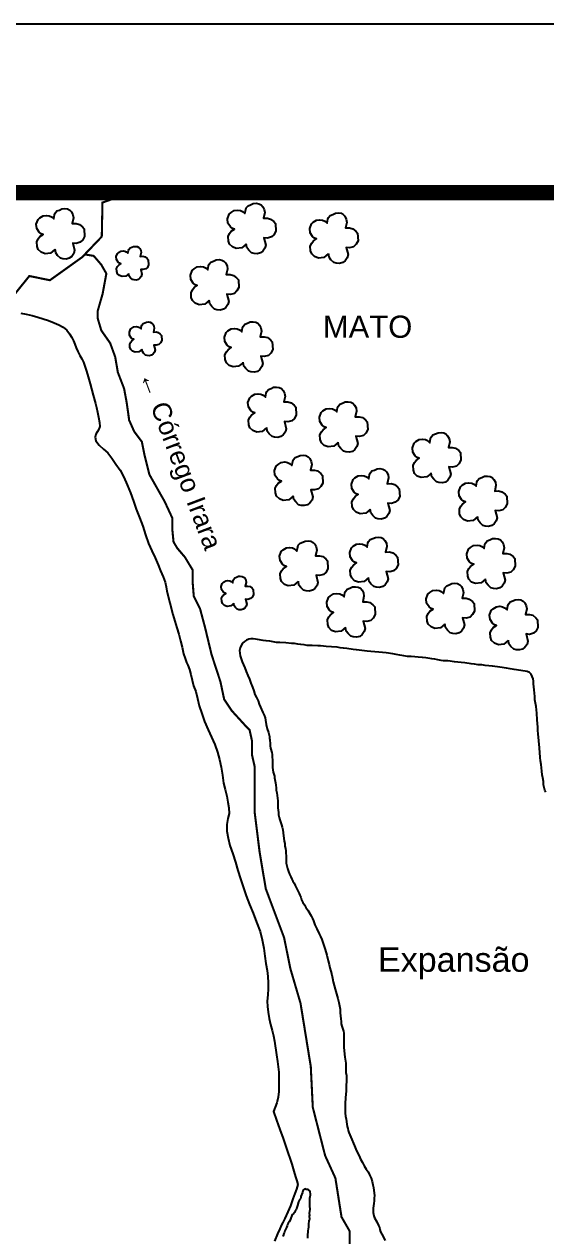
# Model space of a CAD drawing. Header units: inches. Extents: x 729142 to 736360, y 7830028 to 7835131.
# Drawn here: x 731756 to 732508, y 7833383 to 7835131 of the extents above; entities that cross this region are included whole.
import ezdxf
from ezdxf.enums import TextEntityAlignment as Align

# ---------------------------------------------------------------- set-up
doc = ezdxf.new("R2010")
doc.units = ezdxf.units.IN
doc.header["$MEASUREMENT"] = 0
doc.linetypes.add('CONTINUO', pattern=[0])
doc.linetypes.add('LIN0', pattern=[0])
for name, color, linetype in [('0114000387066', 5, 'Continuous'), ('CURSOS D AGUA', 174, 'Continuous'), ('MARGEM', 7, 'CONTINUO'), ('MATO', 7, 'Continuous'), ('TEXTOS', 7, 'Continuous')]:
    doc.layers.add(name, color=color, linetype=linetype)
doc.styles.add('ARIAL', font='arial.ttf', dxfattribs={"height": 10})
doc.styles.add('tGArial11', font='arial.ttf', dxfattribs={"height": 0.0017})

msp = doc.modelspace()

# ---------------------------------------------------------------- linework, layer by layer
at = {"color": 6}
for points in [[(732507.8, 7834023), (732506.6, 7834026.2), (732505.6, 7834029.9), (732504.6, 7834034), (732504.3, 7834038.8), (732503.7, 7834043.8), (732502.7, 7834048.4), (732501.9, 7834053.4), (732501.6, 7834058.4), (732501.1, 7834063.2), (732500.3, 7834068.2), (732499.7, 7834073.2), (732498.8, 7834087.2), (732497.6, 7834097), (732496.6, 7834107.3), (732496.5, 7834112.1), (732496.2, 7834117.1), (732495.3, 7834127.3), (732494.8, 7834137.1), (732494.3, 7834141.9), (732493.7, 7834146.7), (732492.8, 7834151.7), (732492.2, 7834156.5), (732492.1, 7834161.3), (732491.2, 7834170.7), (732490.5, 7834175.2), (732490.2, 7834179.2), (732490.1, 7834183.1), (732489.8, 7834186.8), (732488.4, 7834190.1), (732486.7, 7834193.5), (732484.3, 7834195.7), (732481, 7834197.2), (732471.6, 7834198.8), (732462, 7834200.1), (732456.6, 7834201.1), (732451.3, 7834201.9), (732441.4, 7834203.5), (732431.1, 7834204.7), (732425.8, 7834205.5), (732420.6, 7834206), (732415.4, 7834206.6), (732410.1, 7834207), (732404.9, 7834207.6), (732400, 7834208.1), (732390.9, 7834209.7), (732385.8, 7834210.3), (732376.1, 7834211.2), (732366.6, 7834212.4), (732363.1, 7834212.4), (732360, 7834212.7), (732356.7, 7834213.1), (732352.1, 7834213.9), (732347.9, 7834214.8), (732343.7, 7834215.3), (732334.8, 7834216.9), (732329.8, 7834217.3), (732324, 7834218.1), (732318.8, 7834218.4), (732313.5, 7834219), (732308.3, 7834219), (732302.9, 7834220), (732297.3, 7834220.8), (732292, 7834221.5), (732287.2, 7834222.5), (732277.4, 7834224.1), (732272.3, 7834224.7), (732267.1, 7834225.1), (732261.3, 7834225.4), (732255.5, 7834226), (732250.3, 7834226.4), (732234.9, 7834228.3), (732229.9, 7834229.1), (732220.8, 7834230.3), (732215.9, 7834230.8), (732211.4, 7834231.4), (732206.8, 7834232.2), (732198.6, 7834233), (732190.9, 7834233.5), (732187.1, 7834233.9), (732182.7, 7834234), (732178.9, 7834234.4), (732171, 7834234.5), (732163.5, 7834234.9), (732159.3, 7834235.6), (732154.7, 7834236), (732150.2, 7834236.8), (732145.5, 7834237.4), (732140.9, 7834237.8), (732132.7, 7834238.7), (732124.2, 7834238.8), (732119.6, 7834239.2), (732114.6, 7834240.2), (732109.8, 7834241.2), (732104.8, 7834241.4), (732100.2, 7834242), (732092.2, 7834243.3), (732089.1, 7834244), (732085.7, 7834244.3), (732082.6, 7834244.1), (732079.6, 7834243.8), (732076.3, 7834242.5), (732073.3, 7834240.7), (732070.6, 7834238), (732068.6, 7834234.7), (732067.2, 7834231.2), (732066.3, 7834227.5), (732066.4, 7834223.8), (732067.1, 7834219.8), (732068.4, 7834215.5), (732070.1, 7834211.1), (732073.7, 7834202.5), (732075.7, 7834197.3), (732077.9, 7834191.4), (732080.3, 7834186), (732082.6, 7834180.4), (732084.7, 7834174.7), (732086.7, 7834169.3), (732088.4, 7834164.1), (732090.8, 7834159.5), (732092.8, 7834154.7), (732094.3, 7834150), (732096.2, 7834145.6), (732099.9, 7834138.1), (732101.6, 7834134.2), (732103, 7834130.3), (732103.5, 7834127.2), (732104.8, 7834120.7), (732106.1, 7834114.6), (732108.1, 7834109.1), (732109.3, 7834103.7), (732109.6, 7834101.3), (732109.7, 7834098.7), (732110.4, 7834092.8), (732110.5, 7834089.8), (732111, 7834086.5), (732112.8, 7834080.2), (732113.1, 7834077.6), (732113.3, 7834075), (732113.3, 7834073.2), (732113.4, 7834073), (732113.9, 7834070.4), (732113.9, 7834068.4), (732113.5, 7834066.2), (732113.5, 7834064.1), (732113.8, 7834058.6), (732114.7, 7834051.9), (732115.8, 7834049), (732116.4, 7834046.4), (732116.6, 7834044), (732118, 7834036.8), (732118.7, 7834033.1), (732118.8, 7834029.4), (732119.1, 7834025.9), (732120, 7834022.2), (732120.4, 7834018.3), (732120.7, 7834014.4), (732121.2, 7834010.7), (732121.5, 7834003.9), (732121.4, 7834000.7), (732121.7, 7833997.2), (732122.2, 7833993.7), (732122.5, 7833990.4), (732123.3, 7833986.7), (732124.3, 7833983.2), (732126.9, 7833976.1), (732127.7, 7833972.6), (732128.5, 7833968.7), (732129.2, 7833964.6), (732130.6, 7833952.6), (732131.3, 7833949.1), (732131.7, 7833945.4), (732132.4, 7833941.9), (732132.9, 7833938.8), (732133, 7833936), (732133.6, 7833930.4), (732133.4, 7833928), (732133.4, 7833924.9), (732133.5, 7833921), (732134.3, 7833917.1), (732135.3, 7833913.1), (732136.7, 7833908.8), (732138.2, 7833904.9), (732139.9, 7833901.2), (732141.6, 7833897.8), (732143, 7833894.9), (732144.9, 7833891.9), (732146.6, 7833888.7), (732150.1, 7833880.9), (732152, 7833877.2), (732153, 7833874.6), (732154.4, 7833871.7), (732155.7, 7833868), (732157.6, 7833864.2), (732159.7, 7833860.7), (732161.7, 7833857), (732164.5, 7833853.1), (732169.4, 7833844.9), (732171.3, 7833841.2), (732172.8, 7833837.6), (732173.7, 7833834.9), (732174.7, 7833831.9), (732177.4, 7833826.1), (732181, 7833818.9), (732182.9, 7833814.8), (732184.6, 7833810.5), (732187.4, 7833803.5), (732189.8, 7833796.1), (732192.1, 7833788.3), (732194, 7833779.8), (732195.3, 7833774.8), (732196.5, 7833769.8), (732198, 7833764.8), (732199.3, 7833759.6), (732200.3, 7833754.8), (732201.3, 7833749.6), (732202.4, 7833744.2), (732204.1, 7833738.9), (732205.8, 7833732.4), (732207.8, 7833725.7), (732209.3, 7833720), (732210.3, 7833715), (732211.1, 7833710.2), (732211.5, 7833705), (732212.1, 7833696.1), (732212.6, 7833692.4), (732212.9, 7833688.9), (732213.7, 7833685.8), (732214.7, 7833682.6), (732216.3, 7833678.7), (732216.6, 7833675.4), (732216.4, 7833672.8), (732216.5, 7833669.9), (732216.4, 7833663.2), (732216.7, 7833659.3), (732216.8, 7833654.9), (732218.2, 7833641.2), (732219.5, 7833632.4), (732219.6, 7833627.9), (732219.5, 7833619.1), (732220.2, 7833614.5), (732220.6, 7833609.8), (732220.6, 7833605.2), (732220, 7833601), (732219.8, 7833596.6), (732219.7, 7833591.9), (732219.2, 7833582.7), (732218.4, 7833573.9), (732218.3, 7833569.3), (732218.6, 7833560), (732219.2, 7833556), (732220, 7833551.7), (732221, 7833544.3), (732221.3, 7833541.2), (732222.1, 7833538), (732222.6, 7833535.2), (732223.6, 7833532.3), (732225.3, 7833529.1), (732226.7, 7833525.6), (732231.8, 7833513.3), (732233.8, 7833508.2), (732236.2, 7833503.1), (732238.6, 7833498.7), (732240.8, 7833493.7), (732243.4, 7833489), (732246.1, 7833484.2), (732248.8, 7833479.7), (732251.6, 7833475.6), (732253.8, 7833471.2), (732255.9, 7833466.5), (732257.4, 7833461.7), (732258.4, 7833457.1), (732259.3, 7833452.8), (732260, 7833448.6), (732260.6, 7833441.4), (732260.5, 7833437.5), (732260.3, 7833434), (732259.9, 7833430.1), (732258.8, 7833423.1), (732258.7, 7833417), (732259.2, 7833414.4), (732259.9, 7833412.2), (732260.9, 7833409.4), (732264, 7833403.7), (732266.7, 7833398.1), (732267.9, 7833395.3), (732268.5, 7833392.5), (732269.5, 7833389.2), (732271.4, 7833385.7), (732276, 7833376.6)], [(732164.7, 7833380.1), (732164.6, 7833384), (732164.6, 7833386.2), (732165, 7833388.2), (732165, 7833390.1), (732165.6, 7833393.8), (732166.1, 7833395.8), (732166, 7833397.6), (732166, 7833401), (732166.4, 7833404.1), (732166.8, 7833405.8), (732167.3, 7833407.2), (732167.2, 7833411.7), (732167.4, 7833413.1), (732167.1, 7833415), (732167.5, 7833419.4), (732167.8, 7833421.1), (732167.9, 7833422.9), (732167.7, 7833424.7), (732167.4, 7833426.6), (732167.6, 7833428.4), (732167.4, 7833430.7), (732167.5, 7833435.8), (732167.7, 7833437.9), (732168.1, 7833439.3), (732168.3, 7833442.3), (732168.7, 7833444.1), (732168, 7833446.9), (732167.3, 7833448.2), (732165.6, 7833449.5), (732164.2, 7833450.3), (732162.6, 7833450.3), (732161.2, 7833450.9), (732158.1, 7833449.2), (732157.4, 7833448), (732156.8, 7833445.7), (732154.5, 7833440.2), (732154.4, 7833438.8), (732153.9, 7833436.7), (732152.6, 7833435.1), (732151, 7833432.2), (732149.7, 7833427.2), (732148.3, 7833422.6), (732147.6, 7833421), (732146.5, 7833418.9), (732145.2, 7833416.9), (732143.8, 7833415.1), (732142.7, 7833414), (732141.7, 7833412.5), (732140.2, 7833408.7), (732139, 7833405.9), (732137.5, 7833403.7), (732136.3, 7833401.5), (732135.4, 7833399.5), (732134.8, 7833397.7), (732133.9, 7833395.3), (732131.6, 7833390.7), (732130.9, 7833388.7), (732130, 7833386.8), (732128.9, 7833383.5), (732128.2, 7833382.3)]]:
    msp.add_lwpolyline(points, dxfattribs=at)
at = {"layer": '0114000387066', "color": 94, "ltscale": 0.1}
msp.add_lwpolyline([(731750.8, 7834713.8), (731758.6, 7834712.6), (731767.1, 7834710.6), (731775.3, 7834708.4), (731783.1, 7834706), (731790.8, 7834703.2), (731798.6, 7834700.3), (731805.6, 7834697.3), (731812, 7834693.8), (731817.1, 7834689.4), (731821, 7834684.3), (731824.3, 7834678.9), (731826.6, 7834674.1), (731828.7, 7834669.3), (731830.4, 7834664.1), (731833, 7834658.6), (731835.9, 7834652.9), (731838.5, 7834648.2), (731840.9, 7834643.2), (731843, 7834637.6), (731845, 7834631.6), (731847.1, 7834625.4), (731848.9, 7834618.6), (731850.7, 7834612), (731855.3, 7834595.7), (731858.6, 7834583.9), (731860.1, 7834578.1), (731861.5, 7834571.2), (731862.9, 7834563.8), (731864, 7834556.5), (731864.5, 7834550.4), (731863.4, 7834546.9), (731861.3, 7834543.3), (731858.8, 7834539.7), (731858, 7834535.1), (731859.1, 7834529.9), (731863.9, 7834523.8), (731869.8, 7834518.1), (731876.3, 7834512.7), (731882.1, 7834504.7), (731888, 7834496.4), (731894, 7834487.6), (731899.2, 7834477.5), (731904.1, 7834466.6), (731908.8, 7834454.7), (731913.3, 7834442.9), (731917.3, 7834431.4), (731921.8, 7834419.3), (731926.5, 7834407), (731930.6, 7834394.1), (731934.9, 7834381.9), (731939.8, 7834371.2), (731944.3, 7834361), (731948.7, 7834351), (731952.4, 7834342.3), (731955.9, 7834333.9), (731958.7, 7834326.2), (731960.3, 7834319.5), (731961.3, 7834313.2), (731965.5, 7834296.2), (731969.9, 7834279.4), (731972.8, 7834269.6), (731975.8, 7834260.3), (731978.6, 7834251), (731981, 7834241.6), (731983.2, 7834232.2), (731985.3, 7834222.9), (731987.7, 7834216), (731989.9, 7834210.1), (731991.8, 7834206.2), (731993.8, 7834200), (731995.7, 7834192.7), (731997.7, 7834184.6), (732000, 7834176.5), (732003.1, 7834168.2), (732005.7, 7834158.4), (732008, 7834147.8), (732011.6, 7834136.6), (732015.8, 7834125.1), (732020.9, 7834113.2), (732025.8, 7834102.3), (732030.5, 7834091.9), (732034.2, 7834080.9), (732037.4, 7834070.1), (732039.7, 7834059.4), (732041.6, 7834047.9), (732043.2, 7834036.1), (732045.6, 7834026.8), (732047.7, 7834017.6), (732049.4, 7834008.7), (732050.5, 7834000.4), (732051.2, 7833992.5), (732049.2, 7833985), (732047.9, 7833976.7), (732047.8, 7833966.9), (732049.6, 7833956.7), (732052.3, 7833946.2), (732056.3, 7833934.3), (732060.1, 7833922.3), (732063.6, 7833910), (732067.5, 7833898.2), (732071.6, 7833886.7), (732075.8, 7833873.9), (732080.4, 7833861.1), (732085.8, 7833848.5), (732090.8, 7833835.5), (732095.7, 7833822.4), (732098.6, 7833810), (732101.1, 7833798), (732102.7, 7833786.7), (732104.3, 7833776.1), (732106.1, 7833765.9), (732107, 7833757.1), (732107.5, 7833748.2), (732107.5, 7833739.5), (732107, 7833730.7), (732106.2, 7833722), (732106.6, 7833714.3), (732107.4, 7833706), (732108.9, 7833696.6), (732110.9, 7833687.9), (732113.2, 7833679.6), (732114.9, 7833671.6), (732116.6, 7833663.9), (732119.6, 7833644.6), (732120.8, 7833634.7), (732121.7, 7833627.1), (732122.6, 7833619.3), (732122.9, 7833611.1), (732123, 7833602.1), (732122.7, 7833591.4), (732121.7, 7833583.5), (732120.4, 7833577), (732119.9, 7833575), (732115.2, 7833562.7), (732119.7, 7833549.9), (732124.2, 7833536.9), (732129, 7833523.8), (732133.5, 7833510.6), (732141.5, 7833486.6), (732144.7, 7833476.6), (732146.9, 7833468.5), (732148.7, 7833462.5), (732150.4, 7833457.5), (732148.3, 7833450.7), (732146.1, 7833444.3), (732143.1, 7833436.8), (732139.6, 7833426.8), (732135.9, 7833418), (732131.6, 7833408.4), (732128.4, 7833402.5), (732126.5, 7833399), (732124.1, 7833393.5), (732120.8, 7833386), (732116.7, 7833375.7)], dxfattribs=at)
at = {"layer": 'CURSOS D AGUA', "color": 174, "ltscale": 0.75, "const_width": 3}
for points in [[(731743, 7834742.7), (731763, 7834767.6), (731792.7, 7834761.5), (731839.1, 7834794.7), (731867.5, 7834824.4), (731868.5, 7834873.5), (731899.6, 7834884.6), (731908.8, 7834896.8)], [(732225, 7833360.5), (732225, 7833390), (732213.2, 7833410.6), (732204.4, 7833466.6), (732189.6, 7833499), (732171.8, 7833568.6), (732168.9, 7833627.5), (732154.1, 7833718.8), (732139.4, 7833768.9), (732130.5, 7833813.1), (732104, 7833883.9), (732095.1, 7833936.9), (732087.9, 7833994.7), (732087.9, 7834034.8), (732087.9, 7834060.3), (732084.2, 7834076.7), (732084.2, 7834096.8), (732080.6, 7834113.2), (732073.3, 7834120.5), (732055, 7834140.6), (732044, 7834157), (732038.6, 7834182.5), (732025.8, 7834221.7), (732016.6, 7834260), (732009.3, 7834287.4), (732000.2, 7834305.6), (731998.4, 7834327.5), (731998.4, 7834343.9), (731987.4, 7834362.1), (731976.5, 7834374.9), (731971, 7834384), (731969.2, 7834402.2), (731969.2, 7834418.6), (731958.2, 7834442.3), (731936.2, 7834481.2), (731928.9, 7834510.4), (731925.3, 7834528.6), (731914.3, 7834543.2), (731907, 7834559.6), (731903.4, 7834585.1), (731899.7, 7834605.2), (731890.6, 7834628.9), (731886.9, 7834650.8), (731879.6, 7834670.8), (731866.8, 7834689.1), (731861.4, 7834707.3), (731861.4, 7834716.4), (731868.7, 7834741.9), (731874.1, 7834771.1), (731866.8, 7834783.9), (731855.9, 7834796.6), (731843, 7834798.8)]]:
    msp.add_lwpolyline(points, dxfattribs=at)
at = {"layer": 'MARGEM', "color": 174, "linetype": 'LIN0', "flags": 128}
msp.add_lwpolyline([(736359.5, 7835130.7), (729142.4, 7835130.7), (729142.4, 7830027.7), (736359.5, 7830027.7)], close=True, dxfattribs=at)
at = {"layer": 'MARGEM', "color": 174, "linetype": 'LIN0', "const_width": 22.1, "flags": 128}
msp.add_lwpolyline([(736116.5, 7834887.7), (729385.4, 7834887.7), (729385.4, 7830270.7), (736116.5, 7830270.7)], close=True, dxfattribs=at)
at = {"layer": 'MATO', "color": 94, "linetype": 'CONTINUO'}
for points in [[(732075.7, 7834813.5, -560.1), (732069.4, 7834808.2, -560.1), (732061.5, 7834807.3, -560.1), (732055.8, 7834809.5, -560.1), (732051.7, 7834813.4, -560.1), (732050.1, 7834818, -560.1), (732049.6, 7834824.7, -560.1), (732051.8, 7834828.9, -560.1), (732054.1, 7834832.1, -560.1), (732058.7, 7834835.2, -560.1), (732055.8, 7834836.1, -560.1), (732052.9, 7834838.5, -560.1), (732049.5, 7834843.8, -560.1), (732048.9, 7834850.2, -560.1), (732051.3, 7834856.8, -560.1), (732053.9, 7834859.2, -560.1), (732058.6, 7834862.1, -560.1), (732063.5, 7834862.7, -560.1), (732067.4, 7834862.2, -560.1), (732070.5, 7834860.7, -560.1), (732074, 7834857.7, -560.1), (732075, 7834863.5, -560.1), (732075.8, 7834865.8, -560.1), (732078.4, 7834869, -560.1), (732082.2, 7834870.4, -560.1), (732085.9, 7834872.1, -560.1), (732090, 7834872.5, -560.1), (732094, 7834871.9, -560.1), (732097.2, 7834870.2, -560.1), (732099.6, 7834867.6, -560.1), (732101.6, 7834863.5, -560.1), (732102.5, 7834859, -560.1), (732100.6, 7834850.8, -560.1), (732106.3, 7834850.9, -560.1), (732111, 7834849.8, -560.1), (732115.4, 7834846.3, -560.1), (732117.9, 7834843.4, -560.1), (732118.6, 7834832.2, -560.1), (732115.8, 7834827.2, -560.1), (732112.2, 7834823.9, -560.1), (732106.4, 7834822.3, -560.1), (732101.4, 7834822.8, -560.1), (732104.1, 7834812.3, -560.1), (732102.8, 7834807.8, -560.1), (732099.8, 7834803.6, -560.1), (732096.5, 7834800.9, -560.1), (732091.7, 7834799.8, -560.1), (732087.1, 7834800, -560.1), (732083.5, 7834801, -560.1), (732079.5, 7834805, -560.1), (732076.7, 7834808.6, -560.1), (732075.9, 7834814, -560.1)], [(731800, 7834805.8, -560.1), (731793.7, 7834800.6, -560.1), (731785.7, 7834799.6, -560.1), (731780, 7834801.8, -560.1), (731776, 7834805.8, -560.1), (731774.3, 7834810.4, -560.1), (731773.9, 7834817.1, -560.1), (731776, 7834821.3, -560.1), (731778.3, 7834824.4, -560.1), (731782.9, 7834827.5, -560.1), (731780, 7834828.5, -560.1), (731777.1, 7834830.9, -560.1), (731773.7, 7834836.2, -560.1), (731773.1, 7834842.6, -560.1), (731775.6, 7834849.2, -560.1), (731778.1, 7834851.6, -560.1), (731782.8, 7834854.4, -560.1), (731787.8, 7834855.1, -560.1), (731791.7, 7834854.5, -560.1), (731794.8, 7834853.1, -560.1), (731798.2, 7834850, -560.1), (731799.2, 7834855.9, -560.1), (731800.1, 7834858.2, -560.1), (731802.6, 7834861.4, -560.1), (731806.4, 7834862.8, -560.1), (731810.1, 7834864.4, -560.1), (731814.3, 7834864.8, -560.1), (731818.2, 7834864.3, -560.1), (731821.4, 7834862.6, -560.1), (731823.8, 7834860, -560.1), (731825.9, 7834855.9, -560.1), (731826.7, 7834851.3, -560.1), (731824.8, 7834843.2, -560.1), (731830.5, 7834843.3, -560.1), (731835.2, 7834842.1, -560.1), (731839.7, 7834838.6, -560.1), (731842.2, 7834835.8, -560.1), (731842.8, 7834824.6, -560.1), (731840.1, 7834819.6, -560.1), (731836.4, 7834816.2, -560.1), (731830.7, 7834814.7, -560.1), (731825.6, 7834815.1, -560.1), (731828.3, 7834804.7, -560.1), (731827.1, 7834800.2, -560.1), (731824.1, 7834795.9, -560.1), (731820.7, 7834793.3, -560.1), (731816, 7834792.1, -560.1), (731811.3, 7834792.4, -560.1), (731807.8, 7834793.4, -560.1), (731803.8, 7834797.4, -560.1), (731801, 7834800.9, -560.1), (731800.2, 7834806.4, -560.1)], [(732194.2, 7834799.5, -560.1), (732187.9, 7834794.3, -560.1), (732179.9, 7834793.3, -560.1), (732174.3, 7834795.6, -560.1), (732170.2, 7834799.5, -560.1), (732168.6, 7834804.1, -560.1), (732168.1, 7834810.8, -560.1), (732170.3, 7834815, -560.1), (732172.6, 7834818.1, -560.1), (732177.2, 7834821.3, -560.1), (732174.2, 7834822.2, -560.1), (732171.4, 7834824.6, -560.1), (732168, 7834829.9, -560.1), (732167.4, 7834836.3, -560.1), (732169.8, 7834842.9, -560.1), (732172.4, 7834845.3, -560.1), (732177.1, 7834848.1, -560.1), (732182, 7834848.8, -560.1), (732185.9, 7834848.2, -560.1), (732189, 7834846.8, -560.1), (732192.4, 7834843.7, -560.1), (732193.5, 7834849.6, -560.1), (732194.3, 7834851.9, -560.1), (732196.9, 7834855.1, -560.1), (732200.7, 7834856.5, -560.1), (732204.4, 7834858.1, -560.1), (732208.5, 7834858.5, -560.1), (732212.5, 7834858, -560.1), (732215.7, 7834856.3, -560.1), (732218, 7834853.7, -560.1), (732220.1, 7834849.6, -560.1), (732220.9, 7834845, -560.1), (732219, 7834836.9, -560.1), (732224.8, 7834837, -560.1), (732229.5, 7834835.8, -560.1), (732233.9, 7834832.3, -560.1), (732236.4, 7834829.5, -560.1), (732237.1, 7834818.3, -560.1), (732234.3, 7834813.3, -560.1), (732230.7, 7834809.9, -560.1), (732224.9, 7834808.4, -560.1), (732219.9, 7834808.8, -560.1), (732222.6, 7834798.4, -560.1), (732221.3, 7834793.9, -560.1), (732218.3, 7834789.7, -560.1), (732215, 7834787, -560.1), (732210.2, 7834785.8, -560.1), (732205.5, 7834786.1, -560.1), (732202, 7834787.1, -560.1), (732198, 7834791.1, -560.1), (732195.2, 7834794.7, -560.1), (732194.4, 7834800.1, -560.1)], [(731906.4, 7834770.9, 0), (731902.2, 7834767.4, 0), (731896.8, 7834766.7, 0), (731893, 7834768.2, 0), (731890.3, 7834770.9, 0), (731889.2, 7834773.9, 0), (731888.9, 7834778.4, 0), (731890.3, 7834781.3, 0), (731891.9, 7834783.4, 0), (731895, 7834785.4, 0), (731893, 7834786.1, 0), (731891.1, 7834787.7, 0), (731888.8, 7834791.2, 0), (731888.4, 7834795.5, 0), (731890, 7834799.9, 0), (731891.7, 7834801.5, 0), (731894.9, 7834803.5, 0), (731898.2, 7834803.9, 0), (731900.8, 7834803.5, 0), (731902.9, 7834802.6, 0), (731905.2, 7834800.5, 0), (731905.9, 7834804.4, 0), (731906.5, 7834806, 0), (731908.2, 7834808.1, 0), (731910.7, 7834809.1, 0), (731913.2, 7834810.2, 0), (731916, 7834810.4, 0), (731918.6, 7834810, 0), (731920.7, 7834808.9, 0), (731922.3, 7834807.2, 0), (731923.7, 7834804.4, 0), (731924.3, 7834801.4, 0), (731923, 7834795.9, 0), (731926.8, 7834796, 0), (731930, 7834795.2, 0), (731933, 7834792.9, 0), (731934.6, 7834791, 0), (731935.1, 7834783.5, 0), (731933.2, 7834780.1, 0), (731930.8, 7834777.9, 0), (731926.9, 7834776.8, 0), (731923.6, 7834777.1, 0), (731925.4, 7834770.1, 0), (731924.5, 7834767.1, 0), (731922.5, 7834764.3, 0), (731920.3, 7834762.5, 0), (731917.1, 7834761.7, 0), (731914, 7834761.9, 0), (731911.6, 7834762.6, 0), (731908.9, 7834765.2, 0), (731907.1, 7834767.6, 0), (731906.5, 7834771.3, 0)], [(732022.3, 7834732.2, -560.1), (732016, 7834726.9, -560.1), (732008, 7834726, -560.1), (732002.3, 7834728.2, -560.1), (731998.3, 7834732.2, -560.1), (731996.6, 7834736.7, -560.1), (731996.2, 7834743.4, -560.1), (731998.4, 7834747.7, -560.1), (732000.7, 7834750.8, -560.1), (732005.2, 7834753.9, -560.1), (732002.3, 7834754.9, -560.1), (731999.4, 7834757.2, -560.1), (731996, 7834762.6, -560.1), (731995.4, 7834768.9, -560.1), (731997.9, 7834775.6, -560.1), (732000.5, 7834777.9, -560.1), (732005.1, 7834780.8, -560.1), (732010.1, 7834781.5, -560.1), (732014, 7834780.9, -560.1), (732017.1, 7834779.5, -560.1), (732020.5, 7834776.4, -560.1), (732021.5, 7834782.2, -560.1), (732022.4, 7834784.6, -560.1), (732025, 7834787.8, -560.1), (732028.7, 7834789.2, -560.1), (732032.4, 7834790.8, -560.1), (732036.6, 7834791.2, -560.1), (732040.5, 7834790.6, -560.1), (732043.7, 7834789, -560.1), (732046.1, 7834786.4, -560.1), (732048.2, 7834782.3, -560.1), (732049, 7834777.7, -560.1), (732047.1, 7834769.6, -560.1), (732052.8, 7834769.7, -560.1), (732057.5, 7834768.5, -560.1), (732062, 7834765, -560.1), (732064.5, 7834762.2, -560.1), (732065.1, 7834751, -560.1), (732062.4, 7834746, -560.1), (732058.7, 7834742.6, -560.1), (732053, 7834741.1, -560.1), (732047.9, 7834741.5, -560.1), (732050.6, 7834731, -560.1), (732049.4, 7834726.6, -560.1), (732046.4, 7834722.3, -560.1), (732043, 7834719.7, -560.1), (732038.3, 7834718.5, -560.1), (732033.6, 7834718.8, -560.1), (732030.1, 7834719.8, -560.1), (732026.1, 7834723.8, -560.1), (732023.3, 7834727.3, -560.1), (732022.5, 7834732.8, -560.1)], [(731925.3, 7834661.8, 0), (731921.1, 7834658.3, 0), (731915.7, 7834657.7, 0), (731911.9, 7834659.1, 0), (731909.2, 7834661.8, 0), (731908.1, 7834664.8, 0), (731907.8, 7834669.3, 0), (731909.2, 7834672.2, 0), (731910.8, 7834674.3, 0), (731913.9, 7834676.4, 0), (731911.9, 7834677, 0), (731910, 7834678.6, 0), (731907.7, 7834682.2, 0), (731907.3, 7834686.4, 0), (731908.9, 7834690.9, 0), (731910.7, 7834692.5, 0), (731913.8, 7834694.4, 0), (731917.1, 7834694.8, 0), (731919.7, 7834694.4, 0), (731921.8, 7834693.5, 0), (731924.1, 7834691.4, 0), (731924.8, 7834695.3, 0), (731925.4, 7834696.9, 0), (731927.1, 7834699.1, 0), (731929.6, 7834700, 0), (731932.1, 7834701.1, 0), (731934.9, 7834701.3, 0), (731937.5, 7834701, 0), (731939.7, 7834699.8, 0), (731941.2, 7834698.1, 0), (731942.6, 7834695.4, 0), (731943.2, 7834692.3, 0), (731941.9, 7834686.8, 0), (731945.7, 7834686.9, 0), (731948.9, 7834686.1, 0), (731951.9, 7834683.8, 0), (731953.5, 7834681.9, 0), (731954, 7834674.4, 0), (731952.1, 7834671, 0), (731949.7, 7834668.8, 0), (731945.8, 7834667.8, 0), (731942.5, 7834668.1, 0), (731944.3, 7834661, 0), (731943.4, 7834658, 0), (731941.4, 7834655.2, 0), (731939.2, 7834653.4, 0), (731936, 7834652.6, 0), (731932.9, 7834652.8, 0), (731930.5, 7834653.5, 0), (731927.8, 7834656.2, 0), (731926, 7834658.5, 0), (731925.4, 7834662.2, 0)], [(732071.2, 7834642.6, -560.1), (732064.9, 7834637.4, -560.1), (732057, 7834636.4, -560.1), (732051.3, 7834638.7, -560.1), (732047.2, 7834642.6, -560.1), (732045.6, 7834647.2, -560.1), (732045.1, 7834653.9, -560.1), (732047.3, 7834658.1, -560.1), (732049.6, 7834661.2, -560.1), (732054.2, 7834664.4, -560.1), (732051.3, 7834665.3, -560.1), (732048.4, 7834667.7, -560.1), (732045, 7834673, -560.1), (732044.4, 7834679.4, -560.1), (732046.8, 7834686, -560.1), (732049.4, 7834688.4, -560.1), (732054.1, 7834691.2, -560.1), (732059, 7834691.9, -560.1), (732062.9, 7834691.3, -560.1), (732066, 7834689.9, -560.1), (732069.5, 7834686.9, -560.1), (732070.5, 7834692.7, -560.1), (732071.4, 7834695, -560.1), (732073.9, 7834698.2, -560.1), (732077.7, 7834699.6, -560.1), (732081.4, 7834701.3, -560.1), (732085.6, 7834701.6, -560.1), (732089.5, 7834701.1, -560.1), (732092.7, 7834699.4, -560.1), (732095.1, 7834696.8, -560.1), (732097.1, 7834692.7, -560.1), (732098, 7834688.1, -560.1), (732096.1, 7834680, -560.1), (732101.8, 7834680.1, -560.1), (732106.5, 7834679, -560.1), (732110.9, 7834675.4, -560.1), (732113.4, 7834672.6, -560.1), (732114.1, 7834661.4, -560.1), (732111.3, 7834656.4, -560.1), (732107.7, 7834653, -560.1), (732101.9, 7834651.5, -560.1), (732096.9, 7834651.9, -560.1), (732099.6, 7834641.5, -560.1), (732098.3, 7834637, -560.1), (732095.3, 7834632.8, -560.1), (732092, 7834630.1, -560.1), (732087.3, 7834628.9, -560.1), (732082.6, 7834629.2, -560.1), (732079, 7834630.2, -560.1), (732075, 7834634.2, -560.1), (732072.3, 7834637.8, -560.1), (732071.4, 7834643.2, -560.1)], [(732105.2, 7834548.5, -560.1), (732098.9, 7834543.3, -560.1), (732090.9, 7834542.4, -560.1), (732085.2, 7834544.6, -560.1), (732081.2, 7834548.5, -560.1), (732079.5, 7834553.1, -560.1), (732079.1, 7834559.8, -560.1), (732081.2, 7834564, -560.1), (732083.5, 7834567.1, -560.1), (732088.1, 7834570.3, -560.1), (732085.2, 7834571.2, -560.1), (732082.3, 7834573.6, -560.1), (732078.9, 7834578.9, -560.1), (732078.3, 7834585.3, -560.1), (732080.8, 7834591.9, -560.1), (732083.3, 7834594.3, -560.1), (732088, 7834597.1, -560.1), (732092.9, 7834597.8, -560.1), (732096.9, 7834597.2, -560.1), (732100, 7834595.8, -560.1), (732103.4, 7834592.8, -560.1), (732104.4, 7834598.6, -560.1), (732105.3, 7834600.9, -560.1), (732107.8, 7834604.1, -560.1), (732111.6, 7834605.5, -560.1), (732115.3, 7834607.2, -560.1), (732119.5, 7834607.5, -560.1), (732123.4, 7834607, -560.1), (732126.6, 7834605.3, -560.1), (732129, 7834602.7, -560.1), (732131.1, 7834598.6, -560.1), (732131.9, 7834594, -560.1), (732130, 7834585.9, -560.1), (732135.7, 7834586, -560.1), (732140.4, 7834584.9, -560.1), (732144.9, 7834581.3, -560.1), (732147.3, 7834578.5, -560.1), (732148, 7834567.3, -560.1), (732145.3, 7834562.3, -560.1), (732141.6, 7834558.9, -560.1), (732135.9, 7834557.4, -560.1), (732130.8, 7834557.9, -560.1), (732133.5, 7834547.4, -560.1), (732132.3, 7834542.9, -560.1), (732129.2, 7834538.7, -560.1), (732125.9, 7834536, -560.1), (732121.2, 7834534.8, -560.1), (732116.5, 7834535.1, -560.1), (732113, 7834536.1, -560.1), (732108.9, 7834540.1, -560.1), (732106.2, 7834543.7, -560.1), (732105.3, 7834549.1, -560.1)], [(732208.2, 7834527.3, -560.1), (732202, 7834522, -560.1), (732194, 7834521.1, -560.1), (732188.3, 7834523.3, -560.1), (732184.3, 7834527.2, -560.1), (732182.6, 7834531.8, -560.1), (732182.1, 7834538.5, -560.1), (732184.3, 7834542.7, -560.1), (732186.6, 7834545.9, -560.1), (732191.2, 7834549, -560.1), (732188.3, 7834549.9, -560.1), (732185.4, 7834552.3, -560.1), (732182, 7834557.6, -560.1), (732181.4, 7834564, -560.1), (732183.8, 7834570.6, -560.1), (732186.4, 7834573, -560.1), (732191.1, 7834575.9, -560.1), (732196, 7834576.5, -560.1), (732200, 7834576, -560.1), (732203.1, 7834574.5, -560.1), (732206.5, 7834571.5, -560.1), (732207.5, 7834577.3, -560.1), (732208.4, 7834579.6, -560.1), (732210.9, 7834582.8, -560.1), (732214.7, 7834584.2, -560.1), (732218.4, 7834585.9, -560.1), (732222.6, 7834586.3, -560.1), (732226.5, 7834585.7, -560.1), (732229.7, 7834584, -560.1), (732232.1, 7834581.4, -560.1), (732234.2, 7834577.3, -560.1), (732235, 7834572.8, -560.1), (732233.1, 7834564.6, -560.1), (732238.8, 7834564.7, -560.1), (732243.5, 7834563.6, -560.1), (732248, 7834560.1, -560.1), (732250.4, 7834557.2, -560.1), (732251.1, 7834546, -560.1), (732248.3, 7834541, -560.1), (732244.7, 7834537.7, -560.1), (732239, 7834536.1, -560.1), (732233.9, 7834536.6, -560.1), (732236.6, 7834526.1, -560.1), (732235.4, 7834521.6, -560.1), (732232.3, 7834517.4, -560.1), (732229, 7834514.7, -560.1), (732224.3, 7834513.6, -560.1), (732219.6, 7834513.8, -560.1), (732216.1, 7834514.8, -560.1), (732212, 7834518.8, -560.1), (732209.3, 7834522.4, -560.1), (732208.4, 7834527.8, -560.1)], [(732342.5, 7834483, -560.1), (732336.2, 7834477.8, -560.1), (732328.2, 7834476.8, -560.1), (732322.5, 7834479, -560.1), (732318.5, 7834483, -560.1), (732316.8, 7834487.5, -560.1), (732316.4, 7834494.3, -560.1), (732318.5, 7834498.5, -560.1), (732320.8, 7834501.6, -560.1), (732325.4, 7834504.7, -560.1), (732322.5, 7834505.7, -560.1), (732319.6, 7834508.1, -560.1), (732316.2, 7834513.4, -560.1), (732315.6, 7834519.8, -560.1), (732318.1, 7834526.4, -560.1), (732320.6, 7834528.8, -560.1), (732325.3, 7834531.6, -560.1), (732330.2, 7834532.3, -560.1), (732334.2, 7834531.7, -560.1), (732337.3, 7834530.3, -560.1), (732340.7, 7834527.2, -560.1), (732341.7, 7834533.1, -560.1), (732342.6, 7834535.4, -560.1), (732345.1, 7834538.6, -560.1), (732348.9, 7834540, -560.1), (732352.6, 7834541.6, -560.1), (732356.8, 7834542, -560.1), (732360.7, 7834541.5, -560.1), (732363.9, 7834539.8, -560.1), (732366.3, 7834537.2, -560.1), (732368.4, 7834533.1, -560.1), (732369.2, 7834528.5, -560.1), (732367.3, 7834520.4, -560.1), (732373, 7834520.5, -560.1), (732377.7, 7834519.3, -560.1), (732382.2, 7834515.8, -560.1), (732384.6, 7834513, -560.1), (732385.3, 7834501.8, -560.1), (732382.6, 7834496.8, -560.1), (732378.9, 7834493.4, -560.1), (732373.2, 7834491.9, -560.1), (732368.1, 7834492.3, -560.1), (732370.8, 7834481.9, -560.1), (732369.6, 7834477.4, -560.1), (732366.6, 7834473.1, -560.1), (732363.2, 7834470.5, -560.1), (732358.5, 7834469.3, -560.1), (732353.8, 7834469.6, -560.1), (732350.3, 7834470.6, -560.1), (732346.2, 7834474.6, -560.1), (732343.5, 7834478.1, -560.1), (732342.7, 7834483.6, -560.1)], [(732143.5, 7834450.1, -560.1), (732137.3, 7834444.9, -560.1), (732129.3, 7834443.9, -560.1), (732123.6, 7834446.2, -560.1), (732119.6, 7834450.1, -560.1), (732117.9, 7834454.7, -560.1), (732117.4, 7834461.4, -560.1), (732119.6, 7834465.6, -560.1), (732121.9, 7834468.7, -560.1), (732126.5, 7834471.9, -560.1), (732123.6, 7834472.8, -560.1), (732120.7, 7834475.2, -560.1), (732117.3, 7834480.5, -560.1), (732116.7, 7834486.9, -560.1), (732119.1, 7834493.5, -560.1), (732121.7, 7834495.9, -560.1), (732126.4, 7834498.7, -560.1), (732131.3, 7834499.4, -560.1), (732135.3, 7834498.8, -560.1), (732138.4, 7834497.4, -560.1), (732141.8, 7834494.3, -560.1), (732142.8, 7834500.2, -560.1), (732143.7, 7834502.5, -560.1), (732146.2, 7834505.7, -560.1), (732150, 7834507.1, -560.1), (732153.7, 7834508.7, -560.1), (732157.9, 7834509.1, -560.1), (732161.8, 7834508.6, -560.1), (732165, 7834506.9, -560.1), (732167.4, 7834504.3, -560.1), (732169.5, 7834500.2, -560.1), (732170.3, 7834495.6, -560.1), (732168.4, 7834487.5, -560.1), (732174.1, 7834487.6, -560.1), (732178.8, 7834486.4, -560.1), (732183.3, 7834482.9, -560.1), (732185.7, 7834480.1, -560.1), (732186.4, 7834468.9, -560.1), (732183.6, 7834463.9, -560.1), (732180, 7834460.5, -560.1), (732174.2, 7834459, -560.1), (732169.2, 7834459.4, -560.1), (732171.9, 7834449, -560.1), (732170.7, 7834444.5, -560.1), (732167.6, 7834440.3, -560.1), (732164.3, 7834437.6, -560.1), (732159.6, 7834436.4, -560.1), (732154.9, 7834436.7, -560.1), (732151.3, 7834437.7, -560.1), (732147.3, 7834441.7, -560.1), (732144.6, 7834445.3, -560.1), (732143.7, 7834450.7, -560.1)], [(732254.4, 7834430.8, -560.1), (732248.1, 7834425.5, -560.1), (732240.1, 7834424.6, -560.1), (732234.4, 7834426.8, -560.1), (732230.4, 7834430.8, -560.1), (732228.7, 7834435.3, -560.1), (732228.3, 7834442, -560.1), (732230.4, 7834446.3, -560.1), (732232.7, 7834449.4, -560.1), (732237.3, 7834452.5, -560.1), (732234.4, 7834453.4, -560.1), (732231.5, 7834455.8, -560.1), (732228.1, 7834461.2, -560.1), (732227.5, 7834467.5, -560.1), (732230, 7834474.1, -560.1), (732232.5, 7834476.5, -560.1), (732237.2, 7834479.4, -560.1), (732242.2, 7834480, -560.1), (732246.1, 7834479.5, -560.1), (732249.2, 7834478, -560.1), (732252.6, 7834475, -560.1), (732253.6, 7834480.8, -560.1), (732254.5, 7834483.1, -560.1), (732257, 7834486.4, -560.1), (732260.8, 7834487.8, -560.1), (732264.5, 7834489.4, -560.1), (732268.7, 7834489.8, -560.1), (732272.6, 7834489.2, -560.1), (732275.8, 7834487.5, -560.1), (732278.2, 7834485, -560.1), (732280.3, 7834480.9, -560.1), (732281.1, 7834476.3, -560.1), (732279.2, 7834468.1, -560.1), (732284.9, 7834468.2, -560.1), (732289.6, 7834467.1, -560.1), (732294.1, 7834463.6, -560.1), (732296.6, 7834460.8, -560.1), (732297.2, 7834449.5, -560.1), (732294.5, 7834444.5, -560.1), (732290.8, 7834441.2, -560.1), (732285.1, 7834439.7, -560.1), (732280, 7834440.1, -560.1), (732282.7, 7834429.6, -560.1), (732281.5, 7834425.2, -560.1), (732278.5, 7834420.9, -560.1), (732275.1, 7834418.3, -560.1), (732270.4, 7834417.1, -560.1), (732265.7, 7834417.4, -560.1), (732262.2, 7834418.4, -560.1), (732258.2, 7834422.3, -560.1), (732255.4, 7834425.9, -560.1), (732254.6, 7834431.3, -560.1)], [(732409.3, 7834420.1, -560.1), (732403, 7834414.9, -560.1), (732395, 7834414, -560.1), (732389.3, 7834416.2, -560.1), (732385.3, 7834420.1, -560.1), (732383.6, 7834424.7, -560.1), (732383.2, 7834431.4, -560.1), (732385.3, 7834435.6, -560.1), (732387.6, 7834438.7, -560.1), (732392.2, 7834441.9, -560.1), (732389.3, 7834442.8, -560.1), (732386.4, 7834445.2, -560.1), (732383, 7834450.5, -560.1), (732382.4, 7834456.9, -560.1), (732384.9, 7834463.5, -560.1), (732387.4, 7834465.9, -560.1), (732392.1, 7834468.7, -560.1), (732397, 7834469.4, -560.1), (732401, 7834468.8, -560.1), (732404.1, 7834467.4, -560.1), (732407.5, 7834464.4, -560.1), (732408.5, 7834470.2, -560.1), (732409.4, 7834472.5, -560.1), (732411.9, 7834475.7, -560.1), (732415.7, 7834477.1, -560.1), (732419.4, 7834478.8, -560.1), (732423.6, 7834479.1, -560.1), (732427.5, 7834478.6, -560.1), (732430.7, 7834476.9, -560.1), (732433.1, 7834474.3, -560.1), (732435.2, 7834470.2, -560.1), (732436, 7834465.6, -560.1), (732434.1, 7834457.5, -560.1), (732439.8, 7834457.6, -560.1), (732444.5, 7834456.5, -560.1), (732449, 7834452.9, -560.1), (732451.4, 7834450.1, -560.1), (732452.1, 7834438.9, -560.1), (732449.4, 7834433.9, -560.1), (732445.7, 7834430.5, -560.1), (732440, 7834429, -560.1), (732434.9, 7834429.5, -560.1), (732437.6, 7834419, -560.1), (732436.4, 7834414.5, -560.1), (732433.4, 7834410.3, -560.1), (732430, 7834407.6, -560.1), (732425.3, 7834406.4, -560.1), (732420.6, 7834406.7, -560.1), (732417.1, 7834407.7, -560.1), (732413, 7834411.7, -560.1), (732410.3, 7834415.3, -560.1), (732409.5, 7834420.7, -560.1)], [(732150.8, 7834326.8, -560.1), (732144.5, 7834321.5, -560.1), (732136.5, 7834320.6, -560.1), (732130.8, 7834322.8, -560.1), (732126.8, 7834326.8, -560.1), (732125.1, 7834331.3, -560.1), (732124.7, 7834338, -560.1), (732126.9, 7834342.3, -560.1), (732129.2, 7834345.4, -560.1), (732133.8, 7834348.5, -560.1), (732130.8, 7834349.5, -560.1), (732128, 7834351.8, -560.1), (732124.6, 7834357.2, -560.1), (732124, 7834363.5, -560.1), (732126.4, 7834370.2, -560.1), (732129, 7834372.5, -560.1), (732133.7, 7834375.4, -560.1), (732138.6, 7834376.1, -560.1), (732142.5, 7834375.5, -560.1), (732145.6, 7834374.1, -560.1), (732149, 7834371, -560.1), (732150.1, 7834376.8, -560.1), (732150.9, 7834379.2, -560.1), (732153.5, 7834382.4, -560.1), (732157.3, 7834383.8, -560.1), (732161, 7834385.4, -560.1), (732165.1, 7834385.8, -560.1), (732169.1, 7834385.2, -560.1), (732172.3, 7834383.5, -560.1), (732174.6, 7834381, -560.1), (732176.7, 7834376.9, -560.1), (732177.5, 7834372.3, -560.1), (732175.6, 7834364.2, -560.1), (732181.3, 7834364.2, -560.1), (732186.1, 7834363.1, -560.1), (732190.5, 7834359.6, -560.1), (732193, 7834356.8, -560.1), (732193.6, 7834345.6, -560.1), (732190.9, 7834340.5, -560.1), (732187.2, 7834337.2, -560.1), (732181.5, 7834335.7, -560.1), (732176.5, 7834336.1, -560.1), (732179.2, 7834325.6, -560.1), (732177.9, 7834321.2, -560.1), (732174.9, 7834316.9, -560.1), (732171.6, 7834314.3, -560.1), (732166.8, 7834313.1, -560.1), (732162.1, 7834313.4, -560.1), (732158.6, 7834314.4, -560.1), (732154.6, 7834318.3, -560.1), (732151.8, 7834321.9, -560.1), (732151, 7834327.3, -560.1)], [(732252, 7834332.1, -560.1), (732245.7, 7834326.9, -560.1), (732237.7, 7834325.9, -560.1), (732232, 7834328.1, -560.1), (732228, 7834332.1, -560.1), (732226.3, 7834336.6, -560.1), (732225.9, 7834343.4, -560.1), (732228, 7834347.6, -560.1), (732230.3, 7834350.7, -560.1), (732234.9, 7834353.8, -560.1), (732232, 7834354.8, -560.1), (732229.1, 7834357.2, -560.1), (732225.7, 7834362.5, -560.1), (732225.1, 7834368.9, -560.1), (732227.6, 7834375.5, -560.1), (732230.1, 7834377.9, -560.1), (732234.8, 7834380.7, -560.1), (732239.7, 7834381.4, -560.1), (732243.7, 7834380.8, -560.1), (732246.8, 7834379.4, -560.1), (732250.2, 7834376.3, -560.1), (732251.2, 7834382.2, -560.1), (732252.1, 7834384.5, -560.1), (732254.6, 7834387.7, -560.1), (732258.4, 7834389.1, -560.1), (732262.1, 7834390.7, -560.1), (732266.3, 7834391.1, -560.1), (732270.2, 7834390.6, -560.1), (732273.4, 7834388.9, -560.1), (732275.8, 7834386.3, -560.1), (732277.9, 7834382.2, -560.1), (732278.7, 7834377.6, -560.1), (732276.8, 7834369.5, -560.1), (732282.5, 7834369.6, -560.1), (732287.2, 7834368.4, -560.1), (732291.7, 7834364.9, -560.1), (732294.1, 7834362.1, -560.1), (732294.8, 7834350.9, -560.1), (732292.1, 7834345.9, -560.1), (732288.4, 7834342.5, -560.1), (732282.7, 7834341, -560.1), (732277.6, 7834341.4, -560.1), (732280.3, 7834331, -560.1), (732279.1, 7834326.5, -560.1), (732276, 7834322.2, -560.1), (732272.7, 7834319.6, -560.1), (732268, 7834318.4, -560.1), (732263.3, 7834318.7, -560.1), (732259.8, 7834319.7, -560.1), (732255.7, 7834323.7, -560.1), (732253, 7834327.2, -560.1), (732252.1, 7834332.7, -560.1)], [(732420.9, 7834330.2, -560.1), (732414.6, 7834324.9, -560.1), (732406.6, 7834324, -560.1), (732400.9, 7834326.2, -560.1), (732396.9, 7834330.2, -560.1), (732395.2, 7834334.7, -560.1), (732394.8, 7834341.4, -560.1), (732396.9, 7834345.7, -560.1), (732399.2, 7834348.8, -560.1), (732403.8, 7834351.9, -560.1), (732400.9, 7834352.8, -560.1), (732398, 7834355.2, -560.1), (732394.6, 7834360.6, -560.1), (732394, 7834366.9, -560.1), (732396.5, 7834373.5, -560.1), (732399, 7834375.9, -560.1), (732403.7, 7834378.8, -560.1), (732408.7, 7834379.4, -560.1), (732412.6, 7834378.9, -560.1), (732415.7, 7834377.4, -560.1), (732419.1, 7834374.4, -560.1), (732420.1, 7834380.2, -560.1), (732421, 7834382.5, -560.1), (732423.5, 7834385.8, -560.1), (732427.3, 7834387.2, -560.1), (732431, 7834388.8, -560.1), (732435.2, 7834389.2, -560.1), (732439.1, 7834388.6, -560.1), (732442.3, 7834386.9, -560.1), (732444.7, 7834384.4, -560.1), (732446.8, 7834380.3, -560.1), (732447.6, 7834375.7, -560.1), (732445.7, 7834367.5, -560.1), (732451.4, 7834367.6, -560.1), (732456.1, 7834366.5, -560.1), (732460.6, 7834363, -560.1), (732463.1, 7834360.2, -560.1), (732463.7, 7834348.9, -560.1), (732461, 7834343.9, -560.1), (732457.3, 7834340.6, -560.1), (732451.6, 7834339.1, -560.1), (732446.5, 7834339.5, -560.1), (732449.2, 7834329, -560.1), (732448, 7834324.6, -560.1), (732445, 7834320.3, -560.1), (732441.6, 7834317.7, -560.1), (732436.9, 7834316.5, -560.1), (732432.2, 7834316.8, -560.1), (732428.7, 7834317.8, -560.1), (732424.7, 7834321.7, -560.1), (732421.9, 7834325.3, -560.1), (732421.1, 7834330.7, -560.1)], [(732057.7, 7834295.3, 0), (732053.5, 7834291.8, 0), (732048.1, 7834291.1, 0), (732044.3, 7834292.6, 0), (732041.6, 7834295.3, 0), (732040.5, 7834298.3, 0), (732040.2, 7834302.8, 0), (732041.7, 7834305.7, 0), (732043.2, 7834307.8, 0), (732046.3, 7834309.8, 0), (732044.3, 7834310.5, 0), (732042.4, 7834312.1, 0), (732040.1, 7834315.6, 0), (732039.7, 7834319.9, 0), (732041.3, 7834324.3, 0), (732043.1, 7834325.9, 0), (732046.2, 7834327.8, 0), (732049.5, 7834328.3, 0), (732052.1, 7834327.9, 0), (732054.2, 7834327, 0), (732056.5, 7834324.9, 0), (732057.2, 7834328.8, 0), (732057.8, 7834330.4, 0), (732059.5, 7834332.5, 0), (732062, 7834333.5, 0), (732064.5, 7834334.6, 0), (732067.3, 7834334.8, 0), (732069.9, 7834334.4, 0), (732072.1, 7834333.3, 0), (732073.7, 7834331.6, 0), (732075.1, 7834328.8, 0), (732075.6, 7834325.8, 0), (732074.3, 7834320.3, 0), (732078.2, 7834320.4, 0), (732081.3, 7834319.6, 0), (732084.3, 7834317.3, 0), (732086, 7834315.4, 0), (732086.4, 7834307.9, 0), (732084.6, 7834304.5, 0), (732082.1, 7834302.3, 0), (732078.3, 7834301.2, 0), (732074.9, 7834301.5, 0), (732076.7, 7834294.5, 0), (732075.9, 7834291.5, 0), (732073.8, 7834288.7, 0), (732071.6, 7834286.9, 0), (732068.4, 7834286.1, 0), (732065.3, 7834286.3, 0), (732062.9, 7834287, 0), (732060.2, 7834289.6, 0), (732058.4, 7834292, 0), (732057.8, 7834295.7, 0)], [(732218.9, 7834260.5, -560.1), (732212.6, 7834255.2, -560.1), (732204.7, 7834254.3, -560.1), (732199, 7834256.5, -560.1), (732194.9, 7834260.5, -560.1), (732193.3, 7834265, -560.1), (732192.8, 7834271.7, -560.1), (732195, 7834275.9, -560.1), (732197.3, 7834279.1, -560.1), (732201.9, 7834282.2, -560.1), (732199, 7834283.1, -560.1), (732196.1, 7834285.5, -560.1), (732192.7, 7834290.9, -560.1), (732192.1, 7834297.2, -560.1), (732194.5, 7834303.8, -560.1), (732197.1, 7834306.2, -560.1), (732201.8, 7834309.1, -560.1), (732206.7, 7834309.7, -560.1), (732210.6, 7834309.2, -560.1), (732213.7, 7834307.7, -560.1), (732217.2, 7834304.7, -560.1), (732218.2, 7834310.5, -560.1), (732219, 7834312.8, -560.1), (732221.6, 7834316.1, -560.1), (732225.4, 7834317.5, -560.1), (732229.1, 7834319.1, -560.1), (732233.2, 7834319.5, -560.1), (732237.2, 7834318.9, -560.1), (732240.4, 7834317.2, -560.1), (732242.8, 7834314.7, -560.1), (732244.8, 7834310.6, -560.1), (732245.6, 7834306, -560.1), (732243.8, 7834297.8, -560.1), (732249.5, 7834297.9, -560.1), (732254.2, 7834296.8, -560.1), (732258.6, 7834293.3, -560.1), (732261.1, 7834290.5, -560.1), (732261.8, 7834279.2, -560.1), (732259, 7834274.2, -560.1), (732255.4, 7834270.9, -560.1), (732249.6, 7834269.3, -560.1), (732244.6, 7834269.8, -560.1), (732247.3, 7834259.3, -560.1), (732246, 7834254.9, -560.1), (732243, 7834250.6, -560.1), (732239.7, 7834247.9, -560.1), (732234.9, 7834246.8, -560.1), (732230.2, 7834247.1, -560.1), (732226.7, 7834248.1, -560.1), (732222.7, 7834252, -560.1), (732219.9, 7834255.6, -560.1), (732219.1, 7834261, -560.1)], [(732362.2, 7834265.4, -560.1), (732355.9, 7834260.1, -560.1), (732348, 7834259.2, -560.1), (732342.3, 7834261.4, -560.1), (732338.2, 7834265.4, -560.1), (732336.6, 7834269.9, -560.1), (732336.1, 7834276.7, -560.1), (732338.3, 7834280.9, -560.1), (732340.6, 7834284, -560.1), (732345.2, 7834287.1, -560.1), (732342.3, 7834288.1, -560.1), (732339.4, 7834290.4, -560.1), (732336, 7834295.8, -560.1), (732335.4, 7834302.2, -560.1), (732337.8, 7834308.8, -560.1), (732340.4, 7834311.2, -560.1), (732345.1, 7834314, -560.1), (732350, 7834314.7, -560.1), (732353.9, 7834314.1, -560.1), (732357, 7834312.7, -560.1), (732360.5, 7834309.6, -560.1), (732361.5, 7834315.4, -560.1), (732362.3, 7834317.8, -560.1), (732364.9, 7834321, -560.1), (732368.7, 7834322.4, -560.1), (732372.4, 7834324, -560.1), (732376.6, 7834324.4, -560.1), (732380.5, 7834323.9, -560.1), (732383.7, 7834322.2, -560.1), (732386.1, 7834319.6, -560.1), (732388.1, 7834315.5, -560.1), (732389, 7834310.9, -560.1), (732387.1, 7834302.8, -560.1), (732392.8, 7834302.9, -560.1), (732397.5, 7834301.7, -560.1), (732401.9, 7834298.2, -560.1), (732404.4, 7834295.4, -560.1), (732405.1, 7834284.2, -560.1), (732402.3, 7834279.2, -560.1), (732398.7, 7834275.8, -560.1), (732392.9, 7834274.3, -560.1), (732387.9, 7834274.7, -560.1), (732390.6, 7834264.3, -560.1), (732389.3, 7834259.8, -560.1), (732386.3, 7834255.5, -560.1), (732383, 7834252.9, -560.1), (732378.2, 7834251.7, -560.1), (732373.6, 7834252, -560.1), (732370, 7834253, -560.1), (732366, 7834257, -560.1), (732363.3, 7834260.5, -560.1), (732362.4, 7834266, -560.1)], [(732453.6, 7834242, -560.1), (732447.4, 7834236.7, -560.1), (732439.4, 7834235.8, -560.1), (732433.7, 7834238, -560.1), (732429.7, 7834241.9, -560.1), (732428, 7834246.5, -560.1), (732427.5, 7834253.2, -560.1), (732429.7, 7834257.4, -560.1), (732432, 7834260.6, -560.1), (732436.6, 7834263.7, -560.1), (732433.7, 7834264.6, -560.1), (732430.8, 7834267, -560.1), (732427.4, 7834272.3, -560.1), (732426.8, 7834278.7, -560.1), (732429.2, 7834285.3, -560.1), (732431.8, 7834287.7, -560.1), (732436.5, 7834290.6, -560.1), (732441.4, 7834291.2, -560.1), (732445.4, 7834290.7, -560.1), (732448.5, 7834289.2, -560.1), (732451.9, 7834286.2, -560.1), (732452.9, 7834292, -560.1), (732453.8, 7834294.3, -560.1), (732456.3, 7834297.5, -560.1), (732460.1, 7834298.9, -560.1), (732463.8, 7834300.6, -560.1), (732468, 7834301, -560.1), (732471.9, 7834300.4, -560.1), (732475.1, 7834298.7, -560.1), (732477.5, 7834296.1, -560.1), (732479.6, 7834292, -560.1), (732480.4, 7834287.5, -560.1), (732478.5, 7834279.3, -560.1), (732484.2, 7834279.4, -560.1), (732488.9, 7834278.3, -560.1), (732493.4, 7834274.8, -560.1), (732495.8, 7834271.9, -560.1), (732496.5, 7834260.7, -560.1), (732493.7, 7834255.7, -560.1), (732490.1, 7834252.4, -560.1), (732484.3, 7834250.8, -560.1), (732479.3, 7834251.3, -560.1), (732482, 7834240.8, -560.1), (732480.8, 7834236.3, -560.1), (732477.7, 7834232.1, -560.1), (732474.4, 7834229.4, -560.1), (732469.7, 7834228.3, -560.1), (732465, 7834228.5, -560.1), (732461.5, 7834229.5, -560.1), (732457.4, 7834233.5, -560.1), (732454.7, 7834237.1, -560.1), (732453.8, 7834242.5, -560.1)]]:
    msp.add_polyline3d(points, dxfattribs=at)

# ---------------------------------------------------------------- texts
at = {"layer": 'CURSOS D AGUA', "color": 174, "style": 'tGArial11'}
msp.add_text('← Córrego Irara', height=27, rotation=290.6579, dxfattribs=at).set_placement((731920.4, 7834625.1))
at = {"layer": 'MARGEM', "color": 7, "style": 'tGArial11'}
msp.add_text('Expansão', height=35.2, dxfattribs=at).set_placement((732265.7, 7833781.7), align=Align.MIDDLE_LEFT)
at = {"layer": 'TEXTOS', "linetype": 'Continuous', "style": 'ARIAL'}
msp.add_text('MATO', height=32, dxfattribs=at).set_placement((732250.8, 7834694.5), align=Align.MIDDLE_CENTER)

doc.saveas('drawing.dxf')
